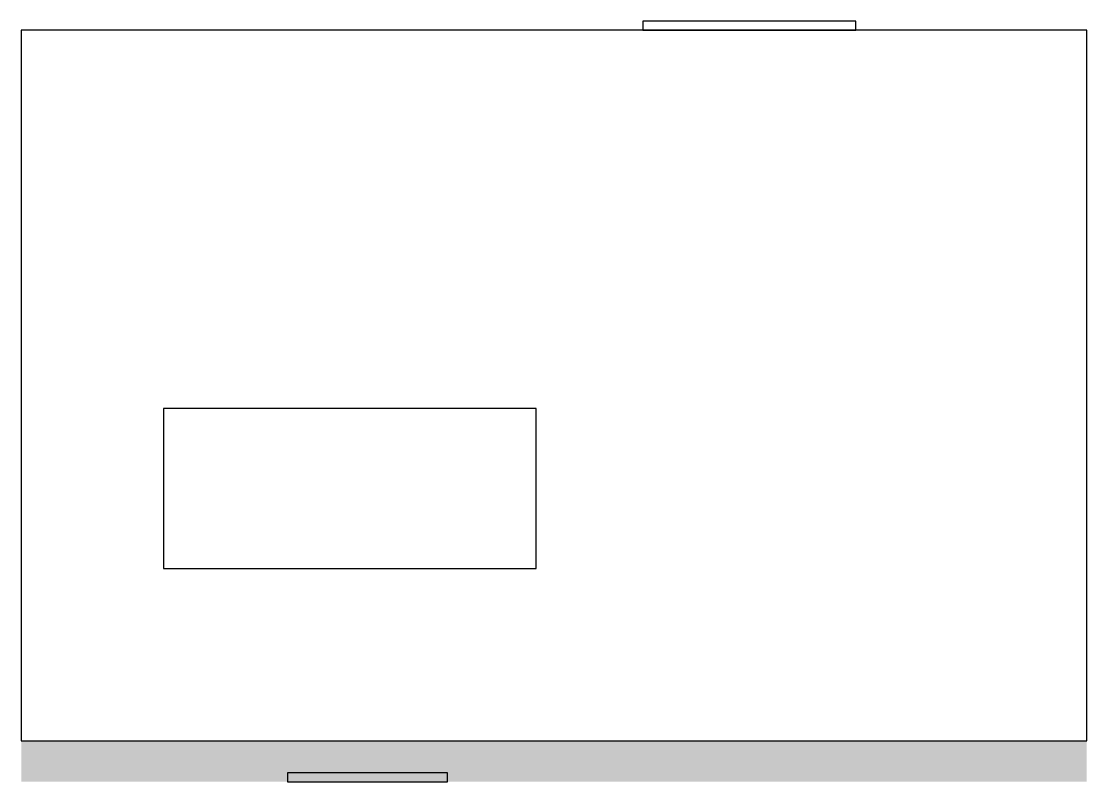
# Model space of a CAD drawing. Header units: millimetres. Extents: x 0 to 6000, y 0 to 4280.
import ezdxf

# ---------------------------------------------------------------- set-up
doc = ezdxf.new("R2010")
doc.units = ezdxf.units.MM

# ---------------------------------------------------------------- blocks, each defined once
blk = doc.blocks.new('DOOR_900')
blk.add_lwpolyline([(0, 0), (900, 0), (900, 50), (0, 50)], close=True)
blk = doc.blocks.new('WIN_1200')
blk.add_lwpolyline([(0, 0), (1200, 0), (1200, 50), (0, 50)], close=True)
blk = doc.blocks.new('SOFA_3S')
blk.add_lwpolyline([(0, 0), (2100, 0), (2100, 900), (0, 900)], close=True)

msp = doc.modelspace()

# ---------------------------------------------------------------- hatches: boundary and pattern name
at = {"layer": 'A-WALL'}
msp.add_hatch(color=7, dxfattribs=at).paths.add_polyline_path([(0, 0), (6000, 0), (6000, 230), (0, 230)])

# ---------------------------------------------------------------- linework, layer by layer
at = {"layer": 'A-ROOM'}
msp.add_lwpolyline([(0, 230), (6000, 230), (6000, 4230), (0, 4230)], close=True, dxfattribs=at)

# ---------------------------------------------------------------- block references
at = {"layer": 'A-DOOR'}
msp.add_blockref('DOOR_900', (1500, 0), dxfattribs=at)
at = {"layer": 'A-FURN'}
msp.add_blockref('SOFA_3S', (800, 1200), dxfattribs=at)
at = {"layer": 'A-GLAZ'}
msp.add_blockref('WIN_1200', (3500, 4230), dxfattribs=at)

doc.saveas('drawing.dxf')
